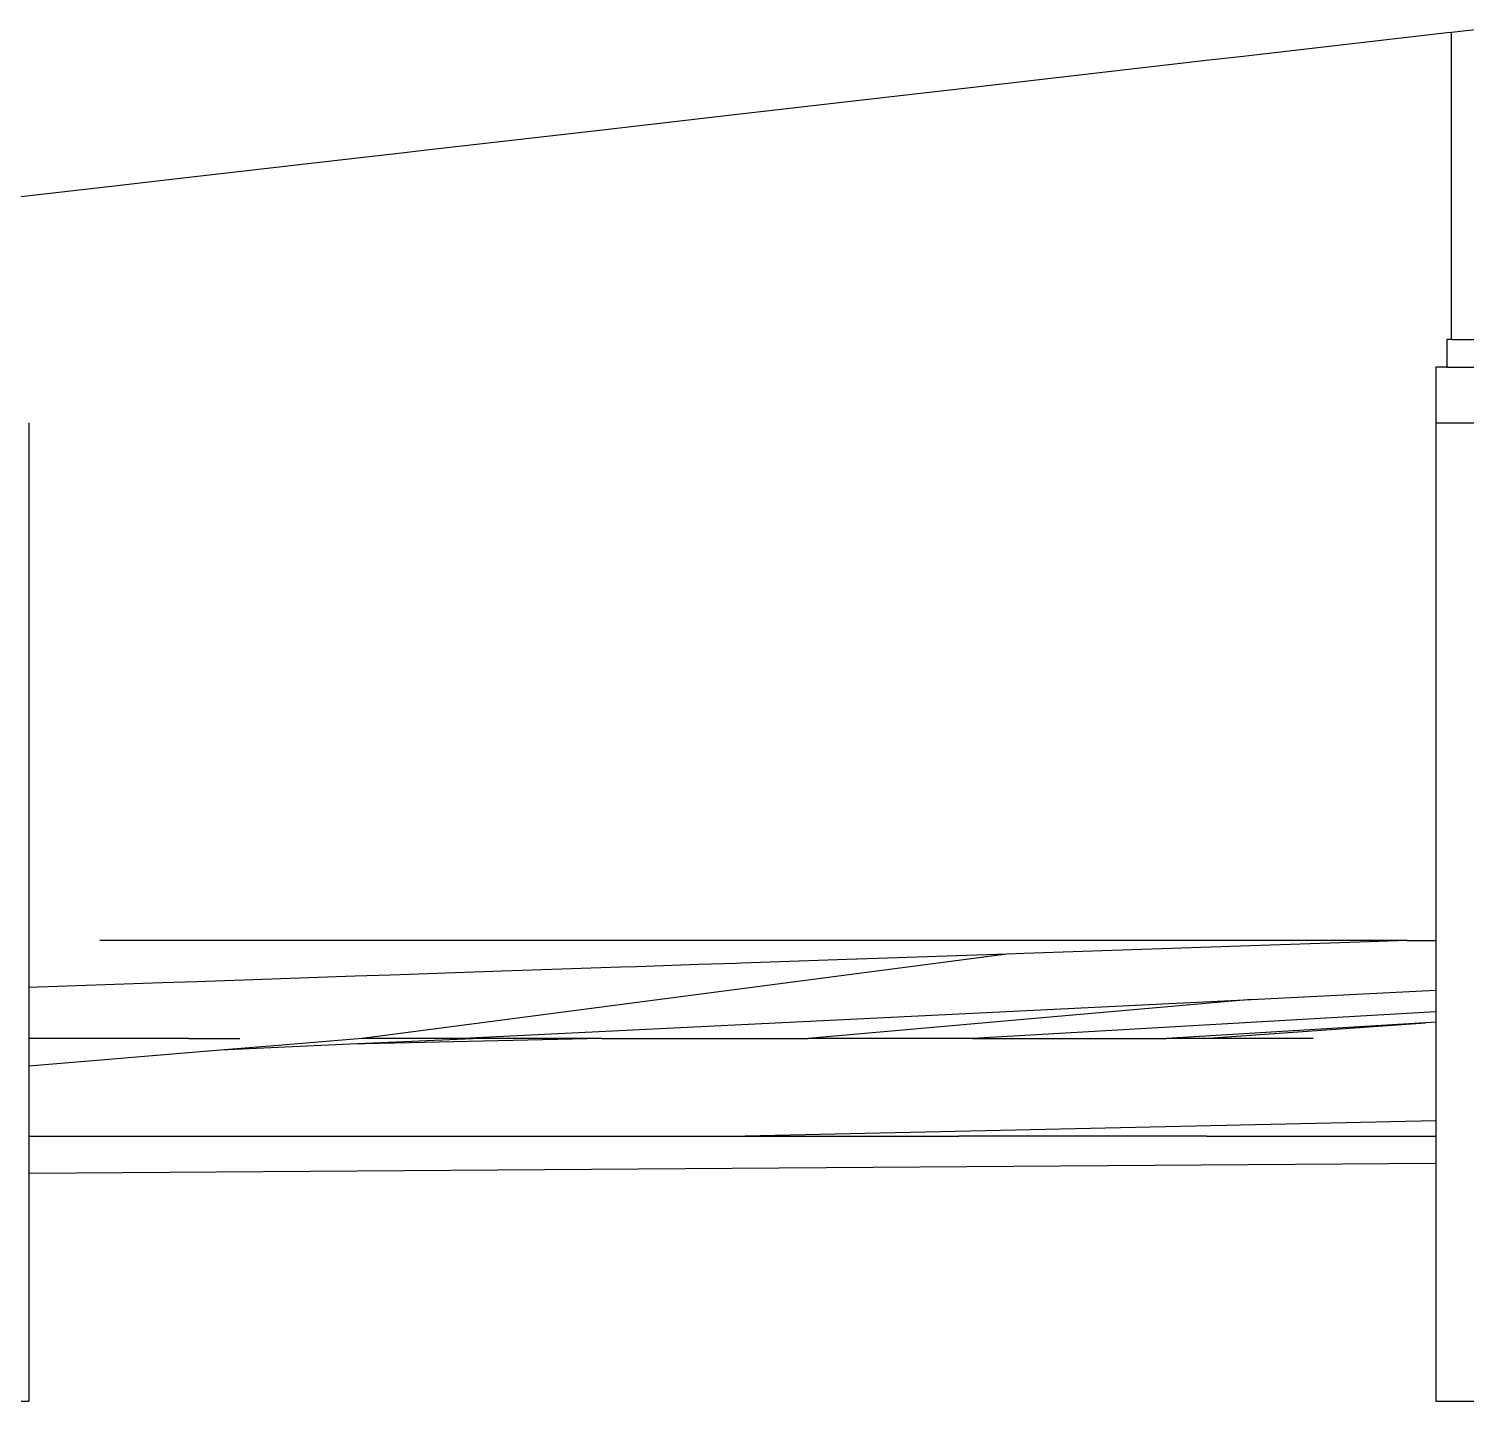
# Model space of a CAD drawing. Header units: metres. Extents: x -59 to 59, y -13 to 12.
# Drawn here: x 8.78 to 23.47, y -12.72 to 1.31 of the extents above; entities that cross this region are included whole.
import ezdxf

# ---------------------------------------------------------------- set-up
doc = ezdxf.new("R2010")
doc.units = ezdxf.units.M
doc.layers.add('SectionCutEdges', color=7, linetype='Continuous')

msp = doc.modelspace()

# ---------------------------------------------------------------- linework, layer by layer
for p, q in [((23.319, 1.09), (23.319, 1.271)), ((23.319, 0.986), (23.319, 1.09)), ((23.319, 0.973), (23.319, 0.986)), ((23.319, -0.014), (23.319, 0.973)), ((23.319, -0.146), (23.319, -0.014)), ((23.319, -1.871), (23.319, -0.146)), ((23.319, -1.871), (23.269, -1.871)), ((23.269, -1.871), (23.269, -2.014)), ((23.319, -1.871), (23.619, -1.871)), ((23.269, -2.014), (23.269, -2.152)), ((23.269, -2.152), (23.159, -2.152)), ((23.159, -2.152), (23.159, -2.722)), ((23.269, -2.152), (23.669, -2.152)), ((8.779, -2.722), (8.779, -3.014)), ((23.159, -2.722), (23.779, -2.722)), ((23.159, -2.722), (23.159, -2.857)), ((23.159, -2.857), (23.159, -3.014)), ((8.779, -3.014), (8.779, -3.98)), ((23.159, -3.014), (23.159, -3.167)), ((23.159, -3.167), (23.159, -4.014)), ((8.779, -3.98), (8.779, -4.014)), ((8.779, -4.014), (8.779, -4.047)), ((8.779, -4.047), (8.779, -5.014)), ((23.159, -4.014), (23.159, -4.804)), ((23.159, -4.804), (23.159, -5.014)), ((8.779, -5.014), (8.779, -5.077)), ((8.779, -5.077), (8.779, -6.014)), ((23.159, -5.014), (23.159, -5.963)), ((8.779, -6.014), (8.779, -6.339)), ((23.159, -5.963), (23.159, -6.014)), ((23.159, -6.014), (23.159, -6.155)), ((23.159, -6.155), (23.159, -7.014)), ((8.779, -6.339), (8.779, -6.713)), ((8.779, -6.713), (8.779, -6.84)), ((8.779, -6.84), (8.779, -7.014)), ((8.779, -7.014), (8.779, -7.438)), ((23.159, -7.014), (23.159, -7.255)), ((23.159, -7.255), (23.159, -8.014)), ((8.779, -7.438), (8.779, -8.014)), ((8.779, -8.014), (8.779, -8.059)), ((8.779, -8.059), (8.779, -8.492)), ((11.805, -8.014), (9.505, -8.014)), ((13.815, -8.014), (11.805, -8.014)), ((15.995, -8.014), (13.815, -8.014)), ((18.425, -8.014), (15.995, -8.014)), ((21.155, -8.014), (18.425, -8.014)), ((22.381, -8.031), (20.354, -8.099)), ((22.865, -8.014), (21.155, -8.014)), ((22.865, -8.014), (22.381, -8.031)), ((22.865, -8.014), (23.159, -8.014)), ((23.159, -8.014), (23.159, -8.522)), ((18.774, -8.153), (12.185, -9.014)), ((17.236, -8.205), (16.26, -8.238)), ((17.244, -8.205), (17.236, -8.205)), ((18.774, -8.153), (17.244, -8.205)), ((18.946, -8.147), (18.774, -8.153)), ((20.354, -8.099), (18.946, -8.147)), ((12.474, -8.367), (12.115, -8.379)), ((13.427, -8.334), (12.474, -8.367)), ((13.619, -8.328), (13.427, -8.334)), ((14.827, -8.287), (13.619, -8.328)), ((14.99, -8.281), (14.827, -8.287)), ((15.622, -8.26), (14.99, -8.281)), ((16.009, -8.247), (15.622, -8.26)), ((16.058, -8.245), (16.009, -8.247)), ((16.26, -8.238), (16.058, -8.245)), ((9.365, -8.472), (8.779, -8.492)), ((8.779, -8.492), (8.779, -8.687)), ((10.142, -8.446), (9.365, -8.472)), ((10.498, -8.434), (10.142, -8.446)), ((11.264, -8.408), (10.498, -8.434)), ((12.115, -8.379), (11.264, -8.408)), ((13.145, -9.014), (21.272, -8.615)), ((21.272, -8.615), (18.945, -8.82)), ((21.272, -8.615), (23.159, -8.522)), ((23.159, -8.522), (23.159, -8.542)), ((23.159, -8.542), (23.159, -8.61)), ((23.159, -8.61), (23.159, -8.648)), ((23.159, -8.648), (23.159, -8.674)), ((8.779, -8.687), (8.779, -8.789)), ((8.779, -8.789), (8.779, -8.816)), ((23.159, -8.742), (18.425, -9.014)), ((23.159, -8.674), (23.159, -8.689)), ((23.159, -8.689), (23.159, -8.742)), ((23.159, -8.742), (23.159, -8.815)), ((8.779, -8.816), (8.779, -9.014)), ((18.059, -8.898), (16.745, -9.014)), ((18.945, -8.82), (18.059, -8.898)), ((23.052, -8.854), (20.405, -9.014)), ((20.785, -9.014), (23.052, -8.854)), ((23.159, -8.847), (23.052, -8.854)), ((23.159, -8.815), (23.159, -8.822)), ((23.159, -8.822), (23.159, -8.828)), ((23.159, -8.828), (23.159, -8.847)), ((23.159, -8.847), (23.159, -8.958)), ((23.159, -8.958), (23.159, -9.014)), ((9.535, -9.014), (8.779, -9.014)), ((8.779, -9.014), (8.779, -9.2)), ((10.415, -9.014), (9.535, -9.014)), ((10.415, -9.014), (10.935, -9.014)), ((12.062, -9.074), (10.738, -9.134)), ((11.409, -9.078), (10.738, -9.134)), ((12.185, -9.014), (11.409, -9.078)), ((14.635, -9.014), (12.062, -9.074)), ((13.395, -9.014), (12.062, -9.074)), ((12.795, -9.014), (12.185, -9.014)), ((13.145, -9.014), (12.795, -9.014)), ((13.395, -9.014), (13.145, -9.014)), ((14.635, -9.014), (13.395, -9.014)), ((14.635, -9.014), (16.745, -9.014)), ((17.055, -9.014), (16.745, -9.014)), ((18.425, -9.014), (17.055, -9.014)), ((18.425, -9.014), (20.005, -9.014)), ((20.005, -9.014), (20.405, -9.014)), ((20.785, -9.014), (20.405, -9.014)), ((21.905, -9.014), (20.785, -9.014)), ((23.159, -9.014), (23.159, -9.03)), ((23.159, -9.03), (23.159, -9.237)), ((10.738, -9.134), (8.779, -9.296)), ((8.779, -9.2), (8.779, -9.234)), ((8.779, -9.234), (8.779, -9.249)), ((8.779, -9.249), (8.779, -9.294)), ((23.159, -9.237), (23.159, -9.247)), ((23.159, -9.247), (23.159, -9.287)), ((8.779, -9.294), (8.779, -9.296)), ((8.779, -9.296), (8.779, -9.448)), ((23.159, -9.287), (23.159, -9.316)), ((23.159, -9.316), (23.159, -9.344)), ((23.159, -9.344), (23.159, -9.355)), ((23.159, -9.355), (23.159, -9.365)), ((23.159, -9.365), (23.159, -9.595)), ((8.779, -9.448), (8.779, -9.479)), ((8.779, -9.479), (8.779, -9.592)), ((8.779, -9.592), (8.779, -9.617)), ((8.779, -9.617), (8.779, -9.638)), ((8.779, -9.638), (8.779, -9.653)), ((8.779, -9.653), (8.779, -9.667)), ((8.779, -9.667), (8.779, -9.689)), ((8.779, -9.689), (8.779, -9.709)), ((23.159, -9.595), (23.159, -9.853)), ((8.779, -9.709), (8.779, -9.817)), ((8.779, -9.817), (8.779, -10.014)), ((15.945, -10.014), (23.159, -9.853)), ((23.159, -9.853), (23.159, -9.899)), ((23.159, -9.899), (23.159, -9.955)), ((23.159, -9.955), (23.159, -9.957)), ((23.159, -9.957), (23.159, -10.014)), ((8.779, -10.014), (15.945, -10.014)), ((8.779, -10.014), (8.779, -10.183)), ((15.945, -10.014), (18.285, -10.014)), ((20.815, -10.014), (18.285, -10.014)), ((20.815, -10.014), (23.159, -10.014)), ((23.159, -10.014), (23.159, -10.046)), ((23.159, -10.046), (23.159, -10.067)), ((23.159, -10.067), (23.159, -10.292)), ((8.779, -10.183), (8.779, -10.201)), ((8.779, -10.201), (8.779, -10.393)), ((23.159, -10.292), (8.779, -10.393)), ((8.779, -10.393), (8.779, -12.722)), ((23.159, -10.292), (23.159, -12.722)), ((8.159, -12.722), (8.779, -12.722)), ((23.159, -12.722), (23.779, -12.722))]:
    msp.add_line(p, q)
at = {"layer": 'SectionCutEdges'}
for p, q in [((21.306, 1.039), (23.275, 1.266)), ((23.275, 1.266), (23.319, 1.271)), ((23.319, 1.271), (23.619, 1.305)), ((21.188, 1.026), (21.306, 1.039)), ((18.342, 0.699), (20.84, 0.986)), ((20.84, 0.986), (21.188, 1.026)), ((15.959, 0.425), (17.447, 0.596)), ((17.447, 0.596), (18.342, 0.699)), ((14.641, 0.273), (15.959, 0.425)), ((12.785, 0.06), (14.641, 0.273)), ((12.139, -0.014), (12.619, 0.041)), ((12.619, 0.041), (12.785, 0.06)), ((10.327, -0.222), (12.139, -0.014)), ((9.623, -0.303), (10.327, -0.222)), ((8.697, -0.41), (9.623, -0.303))]:
    msp.add_line(p, q, dxfattribs=at)

doc.saveas('drawing.dxf')
